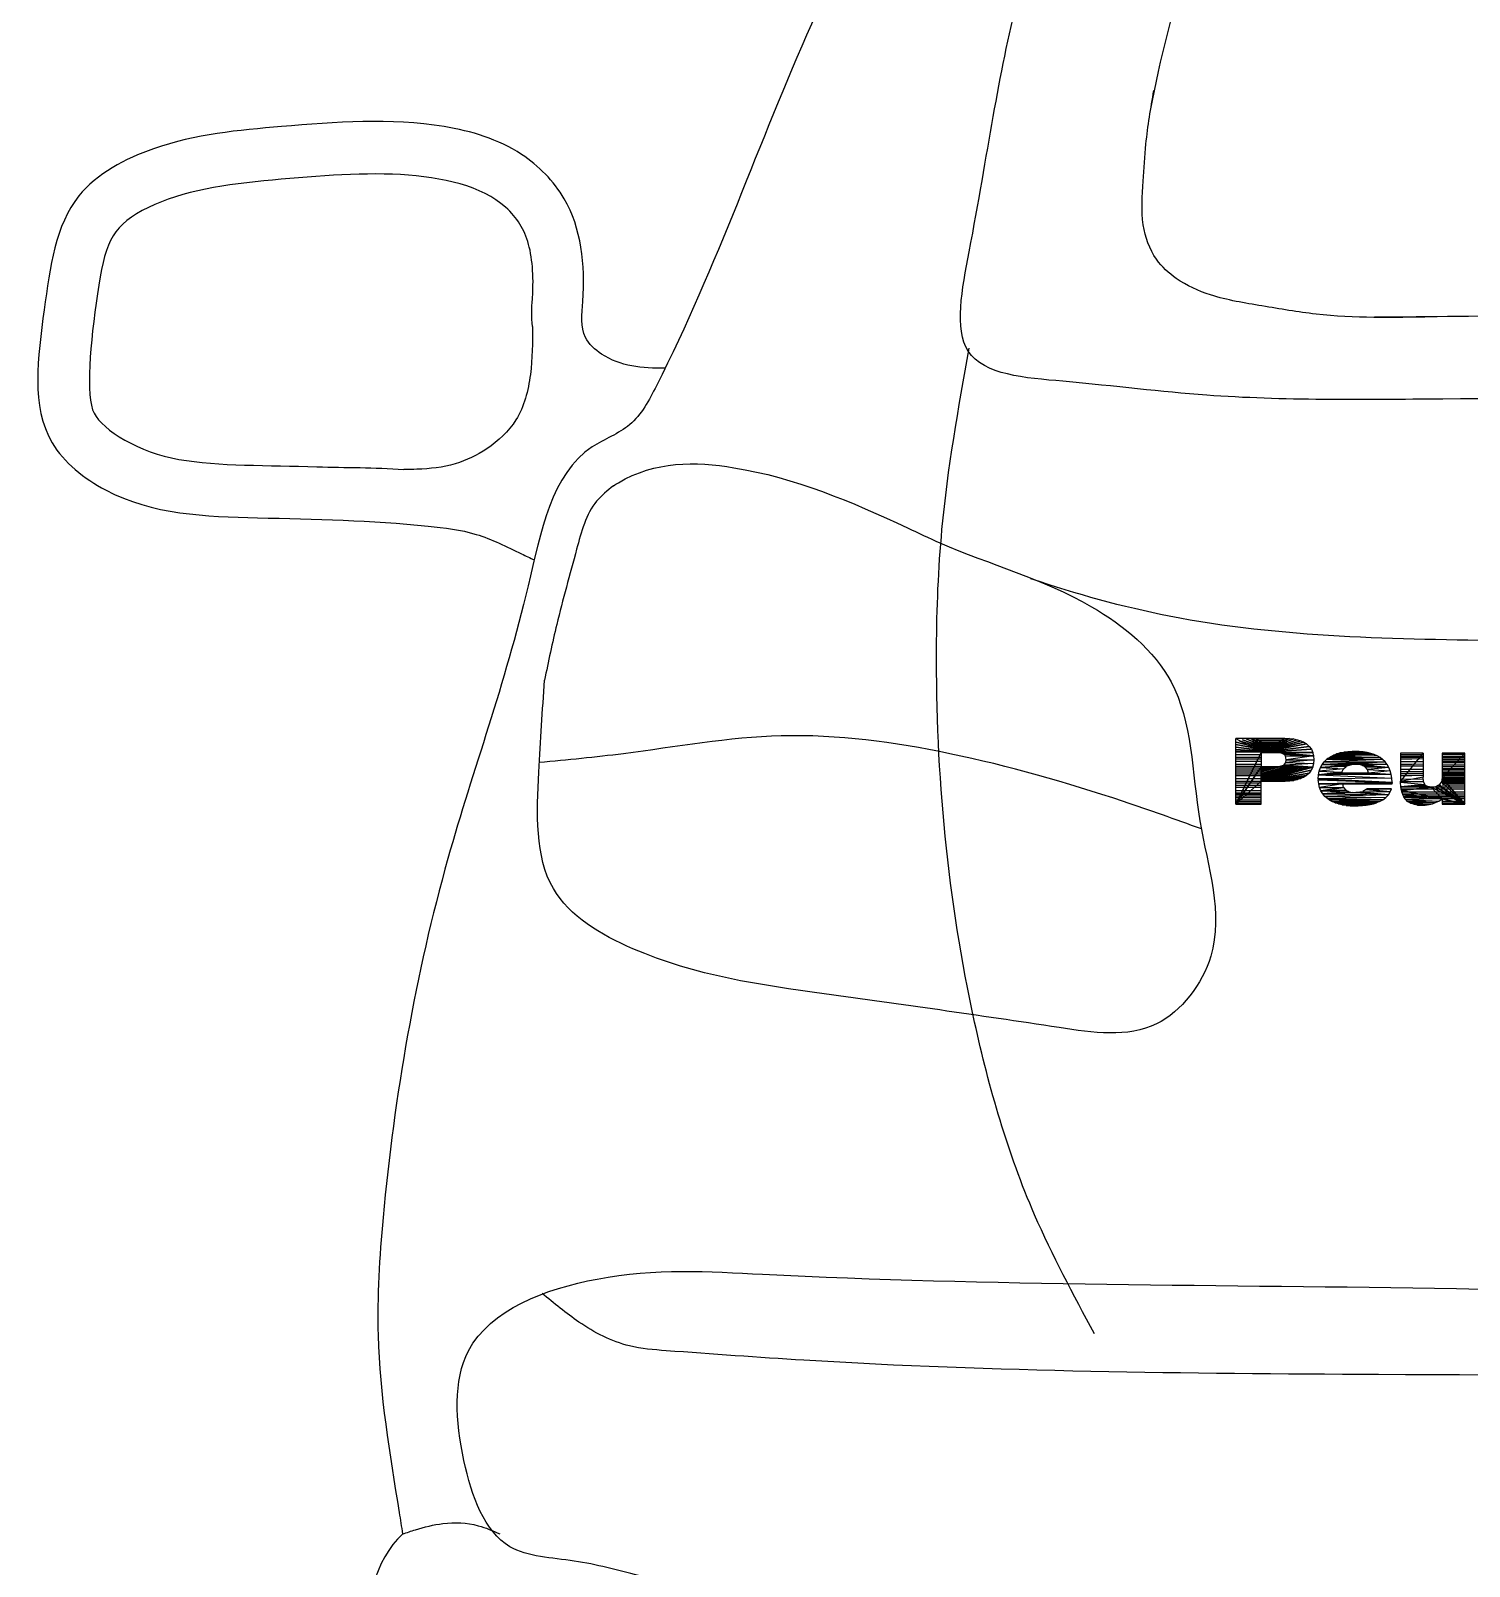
# Model space of a CAD drawing. Extents: x -11.06 to -9.03, y 5.45 to 7.1.
# Drawn here: x -11.055 to -10.545, y 6.015 to 6.56 of the extents above; entities that cross this region are included whole.
import ezdxf

# ---------------------------------------------------------------- set-up
doc = ezdxf.new("R2010")
doc.units = 0
doc.layers.add('206', color=7, linetype='CONTINUOUS')

msp = doc.modelspace()

# ---------------------------------------------------------------- linework, layer by layer
at = {"layer": '206'}
for p, q in [((-10.62806, 6.28522), (-10.62806, 6.30858)), ((-10.62806, 6.30858), (-10.61903, 6.30355)), ((-10.62806, 6.30858), (-10.61903, 6.30355)), ((-10.61061, 6.30858), (-10.62806, 6.30858)), ((-10.62806, 6.30647), (-10.61289, 6.30355)), ((-10.61289, 6.30355), (-10.62806, 6.30647)), ((-10.62806, 6.30642), (-10.61289, 6.30355)), ((-10.61289, 6.30355), (-10.62806, 6.30642)), ((-10.62806, 6.30552), (-10.61289, 6.30355)), ((-10.61289, 6.30355), (-10.62806, 6.30552)), ((-10.62806, 6.30459), (-10.61289, 6.30355)), ((-10.61289, 6.30355), (-10.62806, 6.30459)), ((-10.62806, 6.30409), (-10.61903, 6.30409)), ((-10.62806, 6.30377), (-10.61903, 6.30377)), ((-10.61903, 6.30355), (-10.62806, 6.28522)), ((-10.62806, 6.28522), (-10.61903, 6.30355)), ((-10.61289, 6.30355), (-10.62794, 6.30724)), ((-10.62794, 6.30724), (-10.61289, 6.30355)), ((-10.61289, 6.30355), (-10.62687, 6.30774)), ((-10.62687, 6.30774), (-10.61289, 6.30355)), ((-10.61289, 6.30355), (-10.62565, 6.30812)), ((-10.62565, 6.30812), (-10.61289, 6.30355)), ((-10.61289, 6.30355), (-10.62432, 6.30839)), ((-10.62432, 6.30839), (-10.61289, 6.30355)), ((-10.61289, 6.30355), (-10.62287, 6.30854)), ((-10.62287, 6.30854), (-10.61289, 6.30355)), ((-10.6099, 6.3083), (-10.62217, 6.3083)), ((-10.6099, 6.30775), (-10.62217, 6.30775)), ((-10.6099, 6.30711), (-10.62217, 6.30711)), ((-10.6099, 6.30671), (-10.62217, 6.30671)), ((-10.6099, 6.30631), (-10.62217, 6.30631)), ((-10.6099, 6.30592), (-10.62217, 6.30592)), ((-10.61289, 6.30355), (-10.62131, 6.30858)), ((-10.61289, 6.30355), (-10.62131, 6.30858)), ((-10.60895, 6.3083), (-10.62122, 6.3083)), ((-10.61903, 6.30355), (-10.61061, 6.30858)), ((-10.61903, 6.30355), (-10.61061, 6.30858)), ((-10.60904, 6.30854), (-10.61903, 6.30355)), ((-10.61903, 6.30355), (-10.60904, 6.30854)), ((-10.6076, 6.30839), (-10.61903, 6.30355)), ((-10.61903, 6.30355), (-10.6076, 6.30839)), ((-10.60626, 6.30812), (-10.61903, 6.30355)), ((-10.61903, 6.30355), (-10.60626, 6.30812)), ((-10.60504, 6.30774), (-10.61903, 6.30355)), ((-10.61903, 6.30355), (-10.60504, 6.30774)), ((-10.60398, 6.30724), (-10.61903, 6.30355)), ((-10.61903, 6.30355), (-10.60398, 6.30724)), ((-10.60302, 6.30663), (-10.61903, 6.30355)), ((-10.61903, 6.30355), (-10.60302, 6.30663)), ((-10.60295, 6.3066), (-10.61903, 6.30355)), ((-10.61903, 6.30355), (-10.60295, 6.3066)), ((-10.60199, 6.30576), (-10.61903, 6.30355)), ((-10.61903, 6.30355), (-10.60199, 6.30576)), ((-10.60123, 6.30477), (-10.61903, 6.30355)), ((-10.61903, 6.30355), (-10.60123, 6.30477)), ((-10.6007, 6.30362), (-10.61903, 6.30355)), ((-10.61903, 6.30355), (-10.6007, 6.30362)), ((-10.61407, 6.30355), (-10.61903, 6.30355)), ((-10.61903, 6.30355), (-10.61903, 6.29852)), ((-10.6007, 6.30362), (-10.61407, 6.30355)), ((-10.6007, 6.30362), (-10.61407, 6.30355)), ((-10.61407, 6.30355), (-10.61343, 6.30355)), ((-10.6007, 6.30362), (-10.61343, 6.30355)), ((-10.61343, 6.30355), (-10.6007, 6.30362)), ((-10.61343, 6.30355), (-10.60039, 6.30237)), ((-10.60039, 6.30237), (-10.61343, 6.30355)), ((-10.61343, 6.30355), (-10.61198, 6.3034)), ((-10.61061, 6.30858), (-10.60904, 6.30854)), ((-10.60904, 6.30854), (-10.6076, 6.30839)), ((-10.6076, 6.30839), (-10.60626, 6.30812)), ((-10.60626, 6.30812), (-10.60504, 6.30774)), ((-10.60504, 6.30774), (-10.60398, 6.30724)), ((-10.60398, 6.30724), (-10.60302, 6.30663)), ((-10.60302, 6.30663), (-10.60295, 6.3066)), ((-10.60295, 6.3066), (-10.60199, 6.30576)), ((-10.60199, 6.30576), (-10.60123, 6.30477)), ((-10.60123, 6.30477), (-10.6007, 6.30362)), ((-10.60039, 6.30237), (-10.6007, 6.30362)), ((-10.5911, 6.3034), (-10.58976, 6.30366)), ((-10.58145, 6.30355), (-10.5911, 6.3034)), ((-10.58145, 6.30355), (-10.5911, 6.3034)), ((-10.58976, 6.30366), (-10.58835, 6.30385)), ((-10.58283, 6.30378), (-10.58976, 6.30366)), ((-10.58283, 6.30378), (-10.58976, 6.30366)), ((-10.58976, 6.30366), (-10.58145, 6.30355)), ((-10.58976, 6.30366), (-10.58145, 6.30355)), ((-10.58835, 6.30385), (-10.58683, 6.30393)), ((-10.58431, 6.30393), (-10.58835, 6.30385)), ((-10.58431, 6.30393), (-10.58835, 6.30385)), ((-10.58835, 6.30385), (-10.58283, 6.30378)), ((-10.58835, 6.30385), (-10.58283, 6.30378)), ((-10.58591, 6.30397), (-10.58683, 6.30393)), ((-10.58683, 6.30393), (-10.58431, 6.30393)), ((-10.58683, 6.30393), (-10.58431, 6.30393)), ((-10.58431, 6.30393), (-10.58591, 6.30397)), ((-10.58283, 6.30378), (-10.58431, 6.30393)), ((-10.58145, 6.30355), (-10.58283, 6.30378)), ((-10.58016, 6.30324), (-10.58145, 6.30355)), ((-10.62806, 6.30289), (-10.61903, 6.30289)), ((-10.62806, 6.30194), (-10.61903, 6.30194)), ((-10.62806, 6.30138), (-10.61903, 6.30138)), ((-10.62806, 6.3005), (-10.61903, 6.3005)), ((-10.62806, 6.29947), (-10.61903, 6.29947)), ((-10.62806, 6.29875), (-10.61903, 6.29875)), ((-10.61903, 6.29852), (-10.62806, 6.28522)), ((-10.62806, 6.28522), (-10.61903, 6.29852)), ((-10.62806, 6.29812), (-10.61903, 6.29812)), ((-10.61903, 6.29852), (-10.61903, 6.29345)), ((-10.61903, 6.29345), (-10.61903, 6.29852)), ((-10.61903, 6.29852), (-10.6007, 6.29837)), ((-10.61903, 6.29852), (-10.6007, 6.29837)), ((-10.61407, 6.29852), (-10.61903, 6.29852)), ((-10.61407, 6.29852), (-10.61903, 6.29852)), ((-10.61903, 6.29852), (-10.61407, 6.29852)), ((-10.61903, 6.29852), (-10.61903, 6.29852)), ((-10.60161, 6.29837), (-10.61903, 6.2937)), ((-10.60253, 6.29837), (-10.61903, 6.29394)), ((-10.60414, 6.29837), (-10.61903, 6.29437)), ((-10.60464, 6.29837), (-10.61903, 6.29451)), ((-10.60576, 6.29837), (-10.61903, 6.29481)), ((-10.60693, 6.29837), (-10.61903, 6.29512)), ((-10.60821, 6.29837), (-10.61903, 6.29547)), ((-10.60921, 6.29837), (-10.61903, 6.29573)), ((-10.61016, 6.29837), (-10.61903, 6.29599)), ((-10.61079, 6.29837), (-10.61903, 6.29616)), ((-10.61253, 6.29837), (-10.61903, 6.29662)), ((-10.61373, 6.29837), (-10.61903, 6.29695)), ((-10.61456, 6.29837), (-10.61903, 6.29717)), ((-10.61548, 6.29837), (-10.61903, 6.29741)), ((-10.61639, 6.29837), (-10.61903, 6.29766)), ((-10.61764, 6.29837), (-10.61903, 6.29799)), ((-10.61834, 6.29837), (-10.61903, 6.29818)), ((-10.6007, 6.29837), (-10.61903, 6.29345)), ((-10.61903, 6.29345), (-10.6007, 6.29837)), ((-10.61244, 6.29863), (-10.61407, 6.29852)), ((-10.61407, 6.29852), (-10.6007, 6.29837)), ((-10.6007, 6.29837), (-10.61407, 6.29852)), ((-10.61129, 6.29894), (-10.61244, 6.29863)), ((-10.61244, 6.29863), (-10.6007, 6.29837)), ((-10.6007, 6.29837), (-10.61244, 6.29863)), ((-10.61198, 6.3034), (-10.60039, 6.30237)), ((-10.60039, 6.30237), (-10.61198, 6.3034)), ((-10.61198, 6.3034), (-10.61099, 6.30301)), ((-10.61099, 6.29909), (-10.61129, 6.29894)), ((-10.61129, 6.29894), (-10.6007, 6.29837)), ((-10.6007, 6.29837), (-10.61129, 6.29894)), ((-10.61099, 6.30301), (-10.60039, 6.30237)), ((-10.60039, 6.30237), (-10.61099, 6.30301)), ((-10.61099, 6.30301), (-10.61045, 6.30237)), ((-10.61099, 6.29909), (-10.6103, 6.30004)), ((-10.60039, 6.29962), (-10.61099, 6.29909)), ((-10.60039, 6.29962), (-10.61099, 6.29909)), ((-10.61099, 6.29909), (-10.6007, 6.29837)), ((-10.6007, 6.29837), (-10.61099, 6.29909)), ((-10.61045, 6.30237), (-10.60039, 6.30237)), ((-10.61015, 6.30103), (-10.61045, 6.30237)), ((-10.61045, 6.30237), (-10.60039, 6.30237)), ((-10.6103, 6.30004), (-10.61015, 6.30103)), ((-10.60028, 6.301), (-10.6103, 6.30004)), ((-10.60028, 6.301), (-10.6103, 6.30004)), ((-10.6103, 6.30004), (-10.60039, 6.29962)), ((-10.6103, 6.30004), (-10.60039, 6.29962)), ((-10.60039, 6.30237), (-10.61015, 6.30103)), ((-10.60039, 6.30237), (-10.61015, 6.30103)), ((-10.61015, 6.30103), (-10.60028, 6.301)), ((-10.61015, 6.30103), (-10.60028, 6.301)), ((-10.6007, 6.29837), (-10.60127, 6.29726)), ((-10.6007, 6.29837), (-10.60039, 6.29962)), ((-10.60028, 6.301), (-10.60039, 6.30237)), ((-10.60039, 6.29962), (-10.60028, 6.301)), ((-10.59845, 6.29699), (-10.59803, 6.29821)), ((-10.59803, 6.29821), (-10.59746, 6.29928)), ((-10.5882, 6.29898), (-10.59803, 6.29821)), ((-10.59803, 6.29821), (-10.5882, 6.29898)), ((-10.58892, 6.29863), (-10.59803, 6.29821)), ((-10.58892, 6.29863), (-10.59803, 6.29821)), ((-10.59803, 6.29821), (-10.58988, 6.29776)), ((-10.59803, 6.29821), (-10.58988, 6.29776)), ((-10.59746, 6.29928), (-10.5967, 6.30027)), ((-10.57513, 6.30027), (-10.59746, 6.29928)), ((-10.59746, 6.29928), (-10.57513, 6.30027)), ((-10.58549, 6.29943), (-10.59746, 6.29928)), ((-10.59746, 6.29928), (-10.58549, 6.29943)), ((-10.58694, 6.29932), (-10.59746, 6.29928)), ((-10.58694, 6.29932), (-10.59746, 6.29928)), ((-10.59746, 6.29928), (-10.5882, 6.29898)), ((-10.59746, 6.29928), (-10.5882, 6.29898)), ((-10.5967, 6.30027), (-10.59578, 6.30119)), ((-10.57601, 6.30111), (-10.5967, 6.30027)), ((-10.57601, 6.30111), (-10.5967, 6.30027)), ((-10.5967, 6.30027), (-10.57513, 6.30027)), ((-10.5967, 6.30027), (-10.57513, 6.30027)), ((-10.59544, 6.30141), (-10.59578, 6.30119)), ((-10.59578, 6.30119), (-10.57601, 6.30111)), ((-10.59578, 6.30119), (-10.57601, 6.30111)), ((-10.59544, 6.30141), (-10.59449, 6.30206)), ((-10.57688, 6.30176), (-10.59544, 6.30141)), ((-10.57688, 6.30176), (-10.59544, 6.30141)), ((-10.59544, 6.30141), (-10.57601, 6.30111)), ((-10.57601, 6.30111), (-10.59544, 6.30141)), ((-10.59449, 6.30206), (-10.59346, 6.3026)), ((-10.57787, 6.30237), (-10.59449, 6.30206)), ((-10.57787, 6.30237), (-10.59449, 6.30206)), ((-10.59449, 6.30206), (-10.57688, 6.30176)), ((-10.59449, 6.30206), (-10.57688, 6.30176)), ((-10.59346, 6.3026), (-10.59231, 6.30305)), ((-10.57898, 6.30282), (-10.59346, 6.3026)), ((-10.57898, 6.30282), (-10.59346, 6.3026)), ((-10.59346, 6.3026), (-10.57787, 6.30237)), ((-10.59346, 6.3026), (-10.57787, 6.30237)), ((-10.59231, 6.30305), (-10.5911, 6.3034)), ((-10.58016, 6.30324), (-10.59231, 6.30305)), ((-10.58016, 6.30324), (-10.59231, 6.30305)), ((-10.59231, 6.30305), (-10.57898, 6.30282)), ((-10.59231, 6.30305), (-10.57898, 6.30282)), ((-10.5911, 6.3034), (-10.58016, 6.30324)), ((-10.5911, 6.3034), (-10.58016, 6.30324)), ((-10.58988, 6.29776), (-10.58892, 6.29863)), ((-10.5882, 6.29898), (-10.58892, 6.29863)), ((-10.5882, 6.29898), (-10.58694, 6.29932)), ((-10.58549, 6.29943), (-10.58694, 6.29932)), ((-10.57513, 6.30027), (-10.58549, 6.29943)), ((-10.57513, 6.30027), (-10.58549, 6.29943)), ((-10.58549, 6.29943), (-10.57441, 6.29932)), ((-10.57441, 6.29932), (-10.58549, 6.29943)), ((-10.58549, 6.29943), (-10.58469, 6.29939)), ((-10.58469, 6.29939), (-10.57441, 6.29932)), ((-10.58336, 6.29913), (-10.58469, 6.29939)), ((-10.58469, 6.29939), (-10.57441, 6.29932)), ((-10.57441, 6.29932), (-10.58336, 6.29913)), ((-10.57441, 6.29932), (-10.58336, 6.29913)), ((-10.58336, 6.29913), (-10.5738, 6.29825)), ((-10.5738, 6.29825), (-10.58336, 6.29913)), ((-10.58336, 6.29913), (-10.58229, 6.29859)), ((-10.58229, 6.29859), (-10.5738, 6.29825)), ((-10.5738, 6.29825), (-10.58229, 6.29859)), ((-10.58229, 6.29859), (-10.58218, 6.29852)), ((-10.58218, 6.29852), (-10.5738, 6.29825)), ((-10.58134, 6.29753), (-10.58218, 6.29852)), ((-10.58218, 6.29852), (-10.5738, 6.29825)), ((-10.5738, 6.29825), (-10.58134, 6.29753)), ((-10.5738, 6.29825), (-10.58134, 6.29753)), ((-10.57898, 6.30282), (-10.58016, 6.30324)), ((-10.57787, 6.30237), (-10.57898, 6.30282)), ((-10.57688, 6.30176), (-10.57787, 6.30237)), ((-10.57601, 6.30111), (-10.57688, 6.30176)), ((-10.57513, 6.30027), (-10.57601, 6.30111)), ((-10.57441, 6.29932), (-10.57513, 6.30027)), ((-10.5738, 6.29825), (-10.57441, 6.29932)), ((-10.5733, 6.29707), (-10.5738, 6.29825)), ((-10.56968, 6.30336), (-10.56968, 6.29334)), ((-10.5616, 6.30336), (-10.56968, 6.30336)), ((-10.56968, 6.29334), (-10.5616, 6.30336)), ((-10.56968, 6.29334), (-10.5616, 6.30336)), ((-10.56968, 6.30288), (-10.56145, 6.30281)), ((-10.56968, 6.30288), (-10.56145, 6.30281)), ((-10.56145, 6.30281), (-10.56968, 6.30258)), ((-10.56145, 6.30281), (-10.56968, 6.30258)), ((-10.56968, 6.30234), (-10.56145, 6.30226)), ((-10.56968, 6.30234), (-10.56145, 6.30226)), ((-10.56145, 6.30226), (-10.56968, 6.30203)), ((-10.56145, 6.30226), (-10.56968, 6.30203)), ((-10.56968, 6.30197), (-10.56145, 6.3019)), ((-10.56968, 6.30197), (-10.56145, 6.3019)), ((-10.56145, 6.3019), (-10.56968, 6.30167)), ((-10.56145, 6.3019), (-10.56968, 6.30167)), ((-10.56968, 6.30143), (-10.56145, 6.30135)), ((-10.56968, 6.30143), (-10.56145, 6.30135)), ((-10.56145, 6.30135), (-10.56968, 6.30112)), ((-10.56145, 6.30135), (-10.56968, 6.30112)), ((-10.56968, 6.30052), (-10.56145, 6.30044)), ((-10.56968, 6.30052), (-10.56145, 6.30044)), ((-10.56145, 6.30044), (-10.56968, 6.30021)), ((-10.56145, 6.30044), (-10.56968, 6.30021)), ((-10.56968, 6.30043), (-10.56145, 6.30035)), ((-10.56968, 6.30043), (-10.56145, 6.30035)), ((-10.56145, 6.30035), (-10.56968, 6.30012)), ((-10.56145, 6.30035), (-10.56968, 6.30012)), ((-10.56968, 6.29952), (-10.56145, 6.29944)), ((-10.56968, 6.29952), (-10.56145, 6.29944)), ((-10.56145, 6.29944), (-10.56968, 6.29921)), ((-10.56145, 6.29944), (-10.56968, 6.29921)), ((-10.56968, 6.29888), (-10.56145, 6.29881)), ((-10.56968, 6.29888), (-10.56145, 6.29881)), ((-10.56145, 6.29881), (-10.56968, 6.29858)), ((-10.56145, 6.29881), (-10.56968, 6.29858)), ((-10.5616, 6.30336), (-10.5616, 6.29482)), ((-10.55489, 6.30336), (-10.55489, 6.29448)), ((-10.54682, 6.30336), (-10.55489, 6.30336)), ((-10.55489, 6.29448), (-10.54682, 6.30336)), ((-10.54682, 6.30336), (-10.55489, 6.29448)), ((-10.54682, 6.30281), (-10.55489, 6.30281)), ((-10.54682, 6.30219), (-10.55489, 6.30219)), ((-10.54682, 6.30188), (-10.55489, 6.30188)), ((-10.54682, 6.30157), (-10.55489, 6.30157)), ((-10.54682, 6.30102), (-10.55489, 6.30102)), ((-10.54682, 6.3004), (-10.55489, 6.3004)), ((-10.54682, 6.29986), (-10.55489, 6.29986)), ((-10.54682, 6.29908), (-10.55489, 6.29908)), ((-10.54682, 6.29853), (-10.55489, 6.29853)), ((-10.54682, 6.28522), (-10.54682, 6.30336)), ((-10.62806, 6.29748), (-10.61903, 6.29748)), ((-10.62806, 6.29668), (-10.61903, 6.29668)), ((-10.62806, 6.29597), (-10.61903, 6.29597)), ((-10.62806, 6.29541), (-10.61903, 6.29541)), ((-10.62806, 6.29437), (-10.61903, 6.29437)), ((-10.61903, 6.29345), (-10.62806, 6.28522)), ((-10.61903, 6.29345), (-10.62806, 6.28522)), ((-10.62806, 6.29342), (-10.61903, 6.29342)), ((-10.62806, 6.29286), (-10.61903, 6.29286)), ((-10.60127, 6.29726), (-10.61903, 6.29345)), ((-10.61903, 6.29345), (-10.60127, 6.29726)), ((-10.60203, 6.29627), (-10.61903, 6.29345)), ((-10.61903, 6.29345), (-10.60203, 6.29627)), ((-10.60295, 6.29543), (-10.61903, 6.29345)), ((-10.61903, 6.29345), (-10.60295, 6.29543)), ((-10.6039, 6.29482), (-10.61903, 6.29345)), ((-10.61903, 6.29345), (-10.6039, 6.29482)), ((-10.60497, 6.29433), (-10.61903, 6.29345)), ((-10.61903, 6.29345), (-10.60497, 6.29433)), ((-10.60619, 6.29395), (-10.61903, 6.29345)), ((-10.61903, 6.29345), (-10.60619, 6.29395)), ((-10.60748, 6.29368), (-10.61903, 6.29345)), ((-10.61903, 6.29345), (-10.60748, 6.29368)), ((-10.60893, 6.29349), (-10.61903, 6.29345)), ((-10.61903, 6.29345), (-10.60893, 6.29349)), ((-10.61049, 6.29345), (-10.61903, 6.29345)), ((-10.61903, 6.29345), (-10.61049, 6.29345)), ((-10.61061, 6.29345), (-10.61903, 6.29345)), ((-10.61903, 6.28522), (-10.61903, 6.29345)), ((-10.61049, 6.29345), (-10.61061, 6.29345)), ((-10.60893, 6.29349), (-10.61049, 6.29345)), ((-10.60748, 6.29368), (-10.60893, 6.29349)), ((-10.60619, 6.29395), (-10.60748, 6.29368)), ((-10.60497, 6.29433), (-10.60619, 6.29395)), ((-10.6039, 6.29482), (-10.60497, 6.29433)), ((-10.60295, 6.29543), (-10.6039, 6.29482)), ((-10.60203, 6.29627), (-10.60295, 6.29543)), ((-10.60127, 6.29726), (-10.60203, 6.29627)), ((-10.59879, 6.29429), (-10.59872, 6.2957)), ((-10.57273, 6.29444), (-10.59879, 6.29429)), ((-10.57273, 6.29444), (-10.59879, 6.29429)), ((-10.59879, 6.29429), (-10.57265, 6.29295)), ((-10.57265, 6.29295), (-10.59879, 6.29429)), ((-10.59879, 6.29429), (-10.59879, 6.29383)), ((-10.59879, 6.29383), (-10.57265, 6.29295)), ((-10.59864, 6.29246), (-10.59879, 6.29383)), ((-10.59879, 6.29383), (-10.57265, 6.29295)), ((-10.59872, 6.2957), (-10.59845, 6.29699)), ((-10.59045, 6.29661), (-10.59872, 6.2957)), ((-10.59872, 6.2957), (-10.59045, 6.29661)), ((-10.59052, 6.29627), (-10.59872, 6.2957)), ((-10.59872, 6.2957), (-10.59052, 6.29627)), ((-10.57296, 6.29581), (-10.59872, 6.2957)), ((-10.57296, 6.29581), (-10.59872, 6.2957)), ((-10.59872, 6.2957), (-10.57273, 6.29444)), ((-10.59872, 6.2957), (-10.57273, 6.29444)), ((-10.57265, 6.29295), (-10.59864, 6.29246)), ((-10.59864, 6.29246), (-10.57265, 6.29295)), ((-10.57265, 6.29273), (-10.59864, 6.29246)), ((-10.57265, 6.29273), (-10.59864, 6.29246)), ((-10.58988, 6.29776), (-10.59845, 6.29699)), ((-10.58988, 6.29776), (-10.59845, 6.29699)), ((-10.59845, 6.29699), (-10.59045, 6.29661)), ((-10.59845, 6.29699), (-10.59045, 6.29661)), ((-10.59045, 6.29661), (-10.59052, 6.29627)), ((-10.59052, 6.29627), (-10.57296, 6.29581)), ((-10.59052, 6.29627), (-10.57296, 6.29581)), ((-10.58096, 6.29627), (-10.59052, 6.29627)), ((-10.58096, 6.29627), (-10.59052, 6.29627)), ((-10.59052, 6.29627), (-10.58096, 6.29627)), ((-10.59052, 6.29627), (-10.59052, 6.29627)), ((-10.59045, 6.29661), (-10.58988, 6.29776)), ((-10.58134, 6.29753), (-10.5733, 6.29707)), ((-10.58096, 6.29627), (-10.58134, 6.29753)), ((-10.58134, 6.29753), (-10.5733, 6.29707)), ((-10.5733, 6.29707), (-10.58096, 6.29627)), ((-10.5733, 6.29707), (-10.58096, 6.29627)), ((-10.58096, 6.29627), (-10.57296, 6.29581)), ((-10.57296, 6.29581), (-10.58096, 6.29627)), ((-10.57296, 6.29581), (-10.5733, 6.29707)), ((-10.57273, 6.29444), (-10.57296, 6.29581)), ((-10.57265, 6.29295), (-10.57273, 6.29444)), ((-10.57265, 6.29295), (-10.57265, 6.29273)), ((-10.57265, 6.29242), (-10.57265, 6.29273)), ((-10.56968, 6.2977), (-10.56145, 6.29762)), ((-10.56968, 6.2977), (-10.56145, 6.29762)), ((-10.56145, 6.29762), (-10.56968, 6.2974)), ((-10.56145, 6.29762), (-10.56968, 6.2974)), ((-10.56968, 6.29688), (-10.56145, 6.29681)), ((-10.56968, 6.29688), (-10.56145, 6.29681)), ((-10.56145, 6.29681), (-10.56968, 6.29658)), ((-10.56145, 6.29681), (-10.56968, 6.29658)), ((-10.56968, 6.29615), (-10.56145, 6.29608)), ((-10.56968, 6.29615), (-10.56145, 6.29608)), ((-10.56145, 6.29608), (-10.56968, 6.29585)), ((-10.56145, 6.29608), (-10.56968, 6.29585)), ((-10.56968, 6.29552), (-10.56145, 6.29544)), ((-10.56968, 6.29552), (-10.56145, 6.29544)), ((-10.56145, 6.29544), (-10.56968, 6.29521)), ((-10.56145, 6.29544), (-10.56968, 6.29521)), ((-10.5616, 6.29482), (-10.56968, 6.29334)), ((-10.5616, 6.29482), (-10.56968, 6.29334)), ((-10.56968, 6.29425), (-10.56145, 6.29417)), ((-10.56968, 6.29425), (-10.56145, 6.29417)), ((-10.56145, 6.29417), (-10.56968, 6.29394)), ((-10.56145, 6.29417), (-10.56968, 6.29394)), ((-10.56968, 6.29334), (-10.56145, 6.29326)), ((-10.56968, 6.29303), (-10.56968, 6.29334)), ((-10.56968, 6.29334), (-10.56145, 6.29326)), ((-10.56145, 6.29326), (-10.56968, 6.29303)), ((-10.56145, 6.29326), (-10.56968, 6.29303)), ((-10.56968, 6.29303), (-10.56107, 6.29219)), ((-10.56957, 6.29143), (-10.56968, 6.29303)), ((-10.56968, 6.29303), (-10.56107, 6.29219)), ((-10.56145, 6.29326), (-10.5616, 6.29482)), ((-10.56107, 6.29219), (-10.56145, 6.29326)), ((-10.55512, 6.29315), (-10.55589, 6.29212)), ((-10.55489, 6.29444), (-10.55512, 6.29315)), ((-10.55512, 6.29315), (-10.54682, 6.28522)), ((-10.54682, 6.28522), (-10.55512, 6.29315)), ((-10.54682, 6.29783), (-10.55489, 6.29783)), ((-10.54682, 6.29744), (-10.55489, 6.29744)), ((-10.54682, 6.29729), (-10.55489, 6.29729)), ((-10.54682, 6.29659), (-10.55489, 6.29659)), ((-10.54682, 6.29628), (-10.55489, 6.29628)), ((-10.54682, 6.29604), (-10.55489, 6.29604)), ((-10.54682, 6.29581), (-10.55489, 6.29581)), ((-10.54682, 6.29542), (-10.55489, 6.29542)), ((-10.54682, 6.29487), (-10.55489, 6.29487)), ((-10.54682, 6.29487), (-10.55489, 6.29487)), ((-10.55489, 6.29448), (-10.54682, 6.28522)), ((-10.54682, 6.28522), (-10.55489, 6.29448)), ((-10.55489, 6.29448), (-10.55489, 6.29444)), ((-10.55489, 6.29444), (-10.54682, 6.28522)), ((-10.54682, 6.28522), (-10.55489, 6.29444)), ((-10.54682, 6.29433), (-10.55489, 6.29433)), ((-10.54682, 6.29394), (-10.55489, 6.29394)), ((-10.54682, 6.29347), (-10.55489, 6.29347)), ((-10.54682, 6.29324), (-10.55489, 6.29324)), ((-10.54682, 6.29293), (-10.55489, 6.29293)), ((-10.54682, 6.29262), (-10.55489, 6.29262)), ((-10.62806, 6.29199), (-10.61903, 6.29199)), ((-10.62806, 6.29127), (-10.61903, 6.29127)), ((-10.62806, 6.29008), (-10.61903, 6.29008)), ((-10.62806, 6.28928), (-10.61903, 6.28928)), ((-10.62806, 6.2888), (-10.61903, 6.2888)), ((-10.62806, 6.28816), (-10.61903, 6.28816)), ((-10.62806, 6.28761), (-10.61903, 6.28761)), ((-10.59864, 6.29246), (-10.57265, 6.29242)), ((-10.59834, 6.29116), (-10.59864, 6.29246)), ((-10.59864, 6.29246), (-10.59014, 6.29242)), ((-10.59014, 6.29242), (-10.59864, 6.29246)), ((-10.59864, 6.29246), (-10.57265, 6.29242)), ((-10.59014, 6.29242), (-10.59834, 6.29116)), ((-10.59014, 6.29242), (-10.59834, 6.29116)), ((-10.59834, 6.29116), (-10.58984, 6.29116)), ((-10.59788, 6.29002), (-10.59834, 6.29116)), ((-10.59834, 6.29116), (-10.58984, 6.29116)), ((-10.58984, 6.29116), (-10.59788, 6.29002)), ((-10.59788, 6.29002), (-10.58984, 6.29116)), ((-10.589, 6.29021), (-10.59788, 6.29002)), ((-10.59788, 6.29002), (-10.589, 6.29021)), ((-10.58889, 6.29013), (-10.59788, 6.29002)), ((-10.58889, 6.29013), (-10.59788, 6.29002)), ((-10.59788, 6.29002), (-10.58786, 6.28964)), ((-10.59723, 6.28895), (-10.59788, 6.29002)), ((-10.59788, 6.29002), (-10.58786, 6.28964)), ((-10.58786, 6.28964), (-10.59723, 6.28895)), ((-10.59723, 6.28895), (-10.58786, 6.28964)), ((-10.58652, 6.28941), (-10.59723, 6.28895)), ((-10.59723, 6.28895), (-10.58652, 6.28941)), ((-10.58546, 6.28933), (-10.59723, 6.28895)), ((-10.58546, 6.28933), (-10.59723, 6.28895)), ((-10.59723, 6.28895), (-10.57395, 6.28853)), ((-10.59643, 6.288), (-10.59723, 6.28895)), ((-10.59723, 6.28895), (-10.57395, 6.28853)), ((-10.57395, 6.28853), (-10.59643, 6.288)), ((-10.57395, 6.28853), (-10.59643, 6.288)), ((-10.59643, 6.288), (-10.57482, 6.28762)), ((-10.59544, 6.28712), (-10.59643, 6.288)), ((-10.59643, 6.288), (-10.57482, 6.28762)), ((-10.57482, 6.28762), (-10.59544, 6.28712)), ((-10.57482, 6.28762), (-10.59544, 6.28712)), ((-10.59544, 6.28712), (-10.57589, 6.28682)), ((-10.59491, 6.28678), (-10.59544, 6.28712)), ((-10.59544, 6.28712), (-10.57589, 6.28682)), ((-10.57265, 6.29242), (-10.59014, 6.29242)), ((-10.58984, 6.29116), (-10.59014, 6.29242)), ((-10.58984, 6.29116), (-10.589, 6.29021)), ((-10.589, 6.29021), (-10.58889, 6.29013)), ((-10.58786, 6.28964), (-10.58889, 6.29013)), ((-10.58786, 6.28964), (-10.58652, 6.28941)), ((-10.58652, 6.28941), (-10.58546, 6.28933)), ((-10.58401, 6.28945), (-10.58546, 6.28933)), ((-10.58546, 6.28933), (-10.57395, 6.28853)), ((-10.57395, 6.28853), (-10.58546, 6.28933)), ((-10.58401, 6.28945), (-10.58302, 6.28972)), ((-10.5733, 6.2896), (-10.58401, 6.28945)), ((-10.5733, 6.2896), (-10.58401, 6.28945)), ((-10.58401, 6.28945), (-10.57395, 6.28853)), ((-10.57395, 6.28853), (-10.58401, 6.28945)), ((-10.58187, 6.2904), (-10.58302, 6.28972)), ((-10.58302, 6.28972), (-10.5733, 6.2896)), ((-10.58302, 6.28972), (-10.5733, 6.2896)), ((-10.58161, 6.29074), (-10.58187, 6.2904)), ((-10.58187, 6.2904), (-10.5728, 6.29074)), ((-10.5728, 6.29074), (-10.58187, 6.2904)), ((-10.58187, 6.2904), (-10.5733, 6.2896)), ((-10.5733, 6.2896), (-10.58187, 6.2904)), ((-10.5728, 6.29074), (-10.58161, 6.29074)), ((-10.57589, 6.28682), (-10.57482, 6.28762)), ((-10.57482, 6.28762), (-10.57395, 6.28853)), ((-10.57395, 6.28853), (-10.5733, 6.2896)), ((-10.5733, 6.2896), (-10.5728, 6.29074)), ((-10.56107, 6.29219), (-10.56957, 6.29143)), ((-10.56957, 6.29143), (-10.56107, 6.29219)), ((-10.56095, 6.29204), (-10.56957, 6.29143)), ((-10.56957, 6.29143), (-10.56095, 6.29204)), ((-10.56, 6.29147), (-10.56957, 6.29143)), ((-10.56, 6.29147), (-10.56957, 6.29143)), ((-10.56957, 6.29143), (-10.55871, 6.29128)), ((-10.56934, 6.29006), (-10.56957, 6.29143)), ((-10.56957, 6.29143), (-10.55871, 6.29128)), ((-10.54682, 6.29129), (-10.56954, 6.29129)), ((-10.54682, 6.29052), (-10.56941, 6.29052)), ((-10.54682, 6.28949), (-10.56941, 6.28949)), ((-10.55871, 6.29128), (-10.56934, 6.29006)), ((-10.55871, 6.29128), (-10.56934, 6.29006)), ((-10.56934, 6.29006), (-10.55871, 6.29128)), ((-10.55871, 6.29128), (-10.56934, 6.29006)), ((-10.56934, 6.29006), (-10.55489, 6.28712)), ((-10.55489, 6.28712), (-10.56934, 6.29006)), ((-10.56934, 6.29006), (-10.56899, 6.28884)), ((-10.56899, 6.28884), (-10.55489, 6.28712)), ((-10.55489, 6.28712), (-10.56899, 6.28884)), ((-10.56899, 6.28884), (-10.56846, 6.28777)), ((-10.54682, 6.2888), (-10.56898, 6.2888)), ((-10.54682, 6.28803), (-10.56859, 6.28803)), ((-10.56846, 6.28777), (-10.55489, 6.28712)), ((-10.56781, 6.2869), (-10.56846, 6.28777)), ((-10.56846, 6.28777), (-10.55489, 6.28712)), ((-10.54682, 6.28771), (-10.56842, 6.28771)), ((-10.55489, 6.28712), (-10.56781, 6.2869)), ((-10.55489, 6.28712), (-10.56781, 6.2869)), ((-10.56107, 6.29219), (-10.56095, 6.29204)), ((-10.56095, 6.29204), (-10.56, 6.29147)), ((-10.55871, 6.29128), (-10.56, 6.29147)), ((-10.55726, 6.29143), (-10.55871, 6.29128)), ((-10.55871, 6.29128), (-10.54682, 6.28522)), ((-10.55871, 6.29128), (-10.55871, 6.29128)), ((-10.54682, 6.28522), (-10.55871, 6.29128)), ((-10.55871, 6.29128), (-10.55489, 6.28712)), ((-10.55489, 6.28712), (-10.55871, 6.29128)), ((-10.55615, 6.29193), (-10.55726, 6.29143)), ((-10.55726, 6.29143), (-10.54682, 6.28522)), ((-10.54682, 6.28522), (-10.55726, 6.29143)), ((-10.55589, 6.29212), (-10.55615, 6.29193)), ((-10.55615, 6.29193), (-10.54682, 6.28522)), ((-10.54682, 6.28522), (-10.55615, 6.29193)), ((-10.55604, 6.28636), (-10.55489, 6.28712)), ((-10.55589, 6.29212), (-10.54682, 6.28522)), ((-10.54682, 6.28522), (-10.55589, 6.29212)), ((-10.54682, 6.29199), (-10.55489, 6.29199)), ((-10.55489, 6.28712), (-10.54682, 6.28522)), ((-10.54682, 6.28522), (-10.55489, 6.28712)), ((-10.55489, 6.28712), (-10.55489, 6.28522)), ((-10.54682, 6.28709), (-10.55489, 6.28709)), ((-10.62806, 6.28681), (-10.61903, 6.28681)), ((-10.62806, 6.28617), (-10.61903, 6.28617)), ((-10.62806, 6.28562), (-10.61903, 6.28562)), ((-10.62806, 6.28522), (-10.61903, 6.28522)), ((-10.57589, 6.28682), (-10.59491, 6.28678)), ((-10.57589, 6.28682), (-10.59491, 6.28678)), ((-10.59491, 6.28678), (-10.57707, 6.28617)), ((-10.57707, 6.28617), (-10.59491, 6.28678)), ((-10.59491, 6.28678), (-10.59392, 6.28621)), ((-10.59392, 6.28621), (-10.57707, 6.28617)), ((-10.59285, 6.28571), (-10.59392, 6.28621)), ((-10.59392, 6.28621), (-10.57707, 6.28617)), ((-10.57707, 6.28617), (-10.59285, 6.28571)), ((-10.59285, 6.28571), (-10.57707, 6.28617)), ((-10.5781, 6.28575), (-10.59285, 6.28571)), ((-10.5781, 6.28575), (-10.59285, 6.28571)), ((-10.59285, 6.28571), (-10.57921, 6.28541)), ((-10.59163, 6.28533), (-10.59285, 6.28571)), ((-10.59285, 6.28571), (-10.57921, 6.28541)), ((-10.57921, 6.28541), (-10.59163, 6.28533)), ((-10.57921, 6.28541), (-10.59163, 6.28533)), ((-10.59163, 6.28533), (-10.58043, 6.2851)), ((-10.59037, 6.28503), (-10.59163, 6.28533)), ((-10.59163, 6.28533), (-10.58043, 6.2851)), ((-10.58043, 6.2851), (-10.59037, 6.28503)), ((-10.58043, 6.2851), (-10.59037, 6.28503)), ((-10.59037, 6.28503), (-10.58176, 6.28488)), ((-10.58896, 6.2848), (-10.59037, 6.28503)), ((-10.59037, 6.28503), (-10.58176, 6.28488)), ((-10.58176, 6.28488), (-10.58896, 6.2848)), ((-10.58176, 6.28488), (-10.58896, 6.2848)), ((-10.58896, 6.2848), (-10.58317, 6.28472)), ((-10.58751, 6.28465), (-10.58896, 6.2848)), ((-10.58896, 6.2848), (-10.58317, 6.28472)), ((-10.58317, 6.28472), (-10.58751, 6.28465)), ((-10.58317, 6.28472), (-10.58751, 6.28465)), ((-10.58751, 6.28465), (-10.58466, 6.28465)), ((-10.58591, 6.28461), (-10.58751, 6.28465)), ((-10.58751, 6.28465), (-10.58466, 6.28465)), ((-10.58466, 6.28465), (-10.58591, 6.28461)), ((-10.58466, 6.28465), (-10.58317, 6.28472)), ((-10.58317, 6.28472), (-10.58176, 6.28488)), ((-10.58176, 6.28488), (-10.58043, 6.2851)), ((-10.58043, 6.2851), (-10.57921, 6.28541)), ((-10.57921, 6.28541), (-10.5781, 6.28575)), ((-10.57707, 6.28617), (-10.5781, 6.28575)), ((-10.57707, 6.28617), (-10.57589, 6.28682)), ((-10.56781, 6.2869), (-10.55604, 6.28636)), ((-10.56713, 6.28625), (-10.56781, 6.2869)), ((-10.56781, 6.2869), (-10.55604, 6.28636)), ((-10.55604, 6.28636), (-10.56713, 6.28625)), ((-10.55604, 6.28636), (-10.56713, 6.28625)), ((-10.56713, 6.28625), (-10.55722, 6.28579)), ((-10.56614, 6.28564), (-10.56713, 6.28625)), ((-10.56713, 6.28625), (-10.55722, 6.28579)), ((-10.55722, 6.28579), (-10.56614, 6.28564)), ((-10.55722, 6.28579), (-10.56614, 6.28564)), ((-10.56614, 6.28564), (-10.55825, 6.28541)), ((-10.56495, 6.28522), (-10.56614, 6.28564)), ((-10.56614, 6.28564), (-10.55825, 6.28541)), ((-10.55825, 6.28541), (-10.56495, 6.28522)), ((-10.55825, 6.28541), (-10.56495, 6.28522)), ((-10.56495, 6.28522), (-10.55951, 6.2851)), ((-10.56358, 6.28495), (-10.56495, 6.28522)), ((-10.56495, 6.28522), (-10.55951, 6.2851)), ((-10.55951, 6.2851), (-10.56358, 6.28495)), ((-10.55951, 6.2851), (-10.56358, 6.28495)), ((-10.56358, 6.28495), (-10.56084, 6.28491)), ((-10.56202, 6.28488), (-10.56358, 6.28495)), ((-10.56358, 6.28495), (-10.56084, 6.28491)), ((-10.56084, 6.28491), (-10.56202, 6.28488)), ((-10.56084, 6.28491), (-10.55951, 6.2851)), ((-10.55951, 6.2851), (-10.55825, 6.28541)), ((-10.55825, 6.28541), (-10.55722, 6.28579)), ((-10.55722, 6.28579), (-10.55604, 6.28636)), ((-10.54682, 6.28623), (-10.55489, 6.28623)), ((-10.54682, 6.28561), (-10.55489, 6.28561)), ((-10.55489, 6.28522), (-10.54682, 6.28522))]:
    msp.add_line(p, q, dxfattribs=at)
for points, knots in [([(-10.0402, 6.8897), (-10.11129, 6.89039), (-10.23176, 6.89126), (-10.39221, 6.87786), (-10.51523, 6.87943), (-10.63028, 6.83001), (-10.70072, 6.70455), (-10.77884, 6.57509), (-10.81365, 6.47115), (-10.84138, 6.41857), (-10.86973, 6.40847), (-10.88131, 6.34351), (-10.9129, 6.25941), (-10.92896, 6.16776), (-10.93394, 6.08957), (-10.92769, 6.05225), (-10.92393, 6.02885), (-10.92352, 6.0263)], [0.008634, 0.008634, 0.008634, 0.008634, 0.181303, 0.3013, 0.39993, 0.479009, 0.589575, 0.727068, 0.836337, 0.849545, 0.861929, 0.904502, 0.983167, 1.084001, 1.116534, 1.165757, 1.171776, 1.171776, 1.171776, 1.171776]), ([(-10.0402, 6.42897), (-10.08172, 6.42894), (-10.25346, 6.42884), (-10.44865, 6.43032), (-10.62906, 6.42818), (-10.68126, 6.43501), (-10.73118, 6.43839), (-10.71714, 6.50675), (-10.70827, 6.57539), (-10.67166, 6.66909), (-10.6382, 6.74268), (-10.59284, 6.78835), (-10.53615, 6.81223), (-10.4454, 6.82146), (-10.31072, 6.82549), (-10.16944, 6.82933), (-10.07327, 6.8291), (-10.0402, 6.82898)], [0.004084, 0.004084, 0.004084, 0.004084, 0.104831, 0.420889, 0.488241, 0.5294, 0.557951, 0.584524, 0.656262, 0.741345, 0.811355, 0.845655, 0.891878, 0.95671, 1.066335, 1.219702, 1.300101, 1.300101, 1.300101, 1.300101]), ([(-10.6583, 6.53136), (-10.6546, 6.55028), (-10.65066, 6.56672), (-10.6341, 6.61649), (-10.61936, 6.65287), (-10.59174, 6.70948), (-10.57761, 6.7286), (-10.53977, 6.75126), (-10.51116, 6.75777), (-10.44671, 6.76409), (-10.41129, 6.76567), (-10.34182, 6.76814), (-10.30649, 6.76908), (-10.19419, 6.77203), (-10.11781, 6.77279), (-10.04039, 6.7725)], [0.6315649, 0.6315649, 0.6315649, 0.6315649, 0.6833396, 0.6833396, 0.7690032, 0.7690032, 0.8546668, 0.8546668, 0.9403304, 0.9403304, 1.0259939, 1.0259939, 1.1116575, 1.1116575, 1.300101, 1.300101, 1.300101, 1.300101]), ([(-10.55846, 6.45814), (-10.57223, 6.45786), (-10.59247, 6.45744), (-10.6185, 6.46205), (-10.63549, 6.46471), (-10.64841, 6.47049), (-10.65749, 6.47884), (-10.66201, 6.49151), (-10.66082, 6.50553), (-10.66003, 6.52148), (-10.6582, 6.53212), (-10.65711, 6.53843)], [0, 0, 0, 0, 0.0411531, 0.0605256, 0.0791382, 0.0925239, 0.1021125, 0.1146908, 0.1296375, 0.1422833, 0.1607143, 0.1607143, 0.1607143, 0.1607143]), ([(-10.83043, 6.43989), (-10.83847, 6.43982), (-10.849, 6.44072), (-10.86084, 6.45151), (-10.85828, 6.47234), (-10.86095, 6.49729), (-10.88257, 6.51917), (-10.91816, 6.52961), (-10.96279, 6.52602), (-11.00702, 6.52212), (-11.04518, 6.50197), (-11.05071, 6.45928), (-11.05675, 6.41683), (-11.02065, 6.38815), (-10.97261, 6.38672), (-10.92897, 6.38582), (-10.89712, 6.38192), (-10.88513, 6.37586), (-10.87836, 6.37263), (-10.87685, 6.37192)], [0.0045061, 0.0045061, 0.0045061, 0.0045061, 0.0233026, 0.029801, 0.0397816, 0.0686076, 0.0859366, 0.1094381, 0.1561766, 0.1934608, 0.2185527, 0.2514799, 0.2882945, 0.3083985, 0.3527379, 0.4018288, 0.4158103, 0.4298949, 0.4339045, 0.4339045, 0.4339045, 0.4339045]), ([(-10.87747, 6.45471), (-10.8778, 6.45813), (-10.87774, 6.46111), (-10.87725, 6.46806), (-10.87719, 6.47107), (-10.87761, 6.47802), (-10.8781, 6.48115), (-10.88036, 6.48929), (-10.88283, 6.49323), (-10.89537, 6.50455), (-10.90915, 6.50774), (-10.93944, 6.50945), (-10.95645, 6.50789), (-10.98901, 6.50485), (-11.0045, 6.50207), (-11.02724, 6.48962), (-11.02913, 6.48368), (-11.03435, 6.44894), (-11.03595, 6.42991), (-11.0299, 6.41794), (-11.01692, 6.41), (-10.98873, 6.40513), (-10.97114, 6.40551), (-10.94354, 6.40463), (-10.93375, 6.40478), (-10.92307, 6.404)], [0.0344057, 0.0344057, 0.0344057, 0.0344057, 0.0383356, 0.0383356, 0.0487286, 0.0487286, 0.0591216, 0.0591216, 0.0799075, 0.0799075, 0.1212486, 0.1212486, 0.1625896, 0.1625896, 0.2039307, 0.2039307, 0.2452717, 0.2452717, 0.2866127, 0.2866127, 0.3279538, 0.3279538, 0.3692948, 0.3692948, 0.3942422, 0.3942422, 0.3942422, 0.3942422]), ([(-10.20485, 6.45854), (-10.30885, 6.45883), (-10.41269, 6.45919), (-10.53919, 6.45843), (-10.55931, 6.45805), (-10.57892, 6.45801)], [0.1380602, 0.1380602, 0.1380602, 0.1380602, 0.3928044, 0.3928044, 0.4400459, 0.4400459, 0.4400459, 0.4400459]), ([(-10.87747, 6.45471), (-10.87746, 6.44903), (-10.87746, 6.43772), (-10.8817, 6.42133), (-10.8928, 6.41113), (-10.90509, 6.40516), (-10.91541, 6.40404), (-10.92152, 6.40401), (-10.92307, 6.404)], [0, 0, 0, 0, 0.01639399, 0.03264502, 0.04685962, 0.05920219, 0.0728903, 0.07753843, 0.07753843, 0.07753843, 0.07753843]), ([(-10.67817, 6.09736), (-10.68566, 6.11123), (-10.70443, 6.14602), (-10.7279, 6.22739), (-10.73579, 6.31015), (-10.73271, 6.39046), (-10.72641, 6.42569), (-10.72258, 6.44706)], [0, 0, 0, 0, 0.045743, 0.1146878, 0.2427275, 0.2832857, 0.3457691, 0.3457691, 0.3457691, 0.3457691]), ([(-10.84874, 6.39821), (-10.84817, 6.39859), (-10.83458, 6.40705), (-10.79742, 6.40657), (-10.76033, 6.39091), (-10.71928, 6.37122), (-10.68432, 6.36225), (-10.64322, 6.32845), (-10.64394, 6.27964), (-10.62864, 6.23621), (-10.65571, 6.20058), (-10.70874, 6.20882), (-10.76903, 6.21737), (-10.83078, 6.22573), (-10.87721, 6.25301), (-10.87543, 6.29459), (-10.87392, 6.31851), (-10.87319, 6.32921)], [0.0095296, 0.0095296, 0.0095296, 0.0095296, 0.0110272, 0.0444986, 0.0970085, 0.1072292, 0.154251, 0.1850972, 0.2243518, 0.2618109, 0.2861164, 0.3141594, 0.3822664, 0.4386658, 0.466891, 0.4993028, 0.5248468, 0.5248468, 0.5248468, 0.5248468]), ([(-10.84874, 6.39821), (-10.85088, 6.3965), (-10.8578, 6.39097), (-10.86258, 6.3724), (-10.86856, 6.35155), (-10.87182, 6.33585), (-10.87319, 6.32921)], [0, 0, 0, 0, 0.00794793, 0.02576238, 0.05234905, 0.07184687, 0.07184687, 0.07184687, 0.07184687]), ([(-10.08315, 6.33793), (-10.17291, 6.33806), (-10.32215, 6.33827), (-10.51123, 6.34334), (-10.62896, 6.34426), (-10.68459, 6.35976), (-10.70069, 6.36523)], [0, 0, 0, 0, 0.218054, 0.3625377, 0.4608959, 0.5019605, 0.5019605, 0.5019605, 0.5019605]), ([(-10.64027, 6.27645), (-10.64945, 6.27982), (-10.67872, 6.29027), (-10.72788, 6.30433), (-10.7881, 6.31261), (-10.83647, 6.30372), (-10.86508, 6.30091), (-10.87501, 6.29998)], [0.016671, 0.016671, 0.016671, 0.016671, 0.0403335, 0.0918942, 0.1405967, 0.1862382, 0.2104791, 0.2104791, 0.2104791, 0.2104791]), ([(-10.0402, 6.00142), (-10.1696, 6.0005), (-10.40022, 5.99892), (-10.66448, 6.00713), (-10.81273, 6.00324), (-10.86207, 6.0177), (-10.89142, 6.0184), (-10.90405, 6.05369), (-10.9068, 6.10053), (-10.85041, 6.12176), (-10.7358, 6.11429), (-10.53725, 6.11531), (-10.2997, 6.10494), (-10.12943, 6.10661), (-10.05309, 6.10172), (-10.0402, 6.10085)], [0.004288, 0.004288, 0.004288, 0.004288, 0.318192, 0.563782, 0.652399, 0.671302, 0.690205, 0.717372, 0.747739, 0.789669, 0.837218, 1.036623, 1.263776, 1.418273, 1.449678, 1.449678, 1.449678, 1.449678]), ([(-10.0402, 6.08286), (-10.1172, 6.08291), (-10.29632, 6.083), (-10.54316, 6.08216), (-10.72989, 6.084), (-10.81805, 6.09044), (-10.84544, 6.09249), (-10.86048, 6.10036), (-10.86983, 6.10816), (-10.87406, 6.11169)], [0.0056165, 0.0056165, 0.0056165, 0.0056165, 0.1927638, 0.4409801, 0.6060651, 0.6457618, 0.6564063, 0.6723569, 0.6855554, 0.6855554, 0.6855554, 0.6855554]), ([(-10.92352, 6.0263), (-10.94331, 6.00806), (-10.93472, 5.92326), (-10.92026, 5.86184), (-10.90938, 5.81244), (-10.91502, 5.77939), (-10.89458, 5.74271), (-10.84801, 5.75175), (-10.79506, 5.76377), (-10.70624, 5.76119), (-10.63311, 5.76122), (-10.58604, 5.76162)], [0.0279083, 0.0279083, 0.0279083, 0.0279083, 0.1030996, 0.1638216, 0.1954443, 0.2173348, 0.2412085, 0.2803672, 0.3153628, 0.3779863, 0.4925116, 0.4925116, 0.4925116, 0.4925116]), ([(-10.92352, 6.0263), (-10.92201, 6.02682), (-10.91734, 6.02843), (-10.90846, 6.03059), (-10.89795, 6.03025), (-10.89156, 6.02746), (-10.88904, 6.02637)], [0, 0, 0, 0, 0.00478662, 0.01474896, 0.02729316, 0.03543671, 0.03543671, 0.03543671, 0.03543671])]:
    msp.add_open_spline(points, degree=3, knots=knots, dxfattribs=at)

doc.saveas('drawing.dxf')
